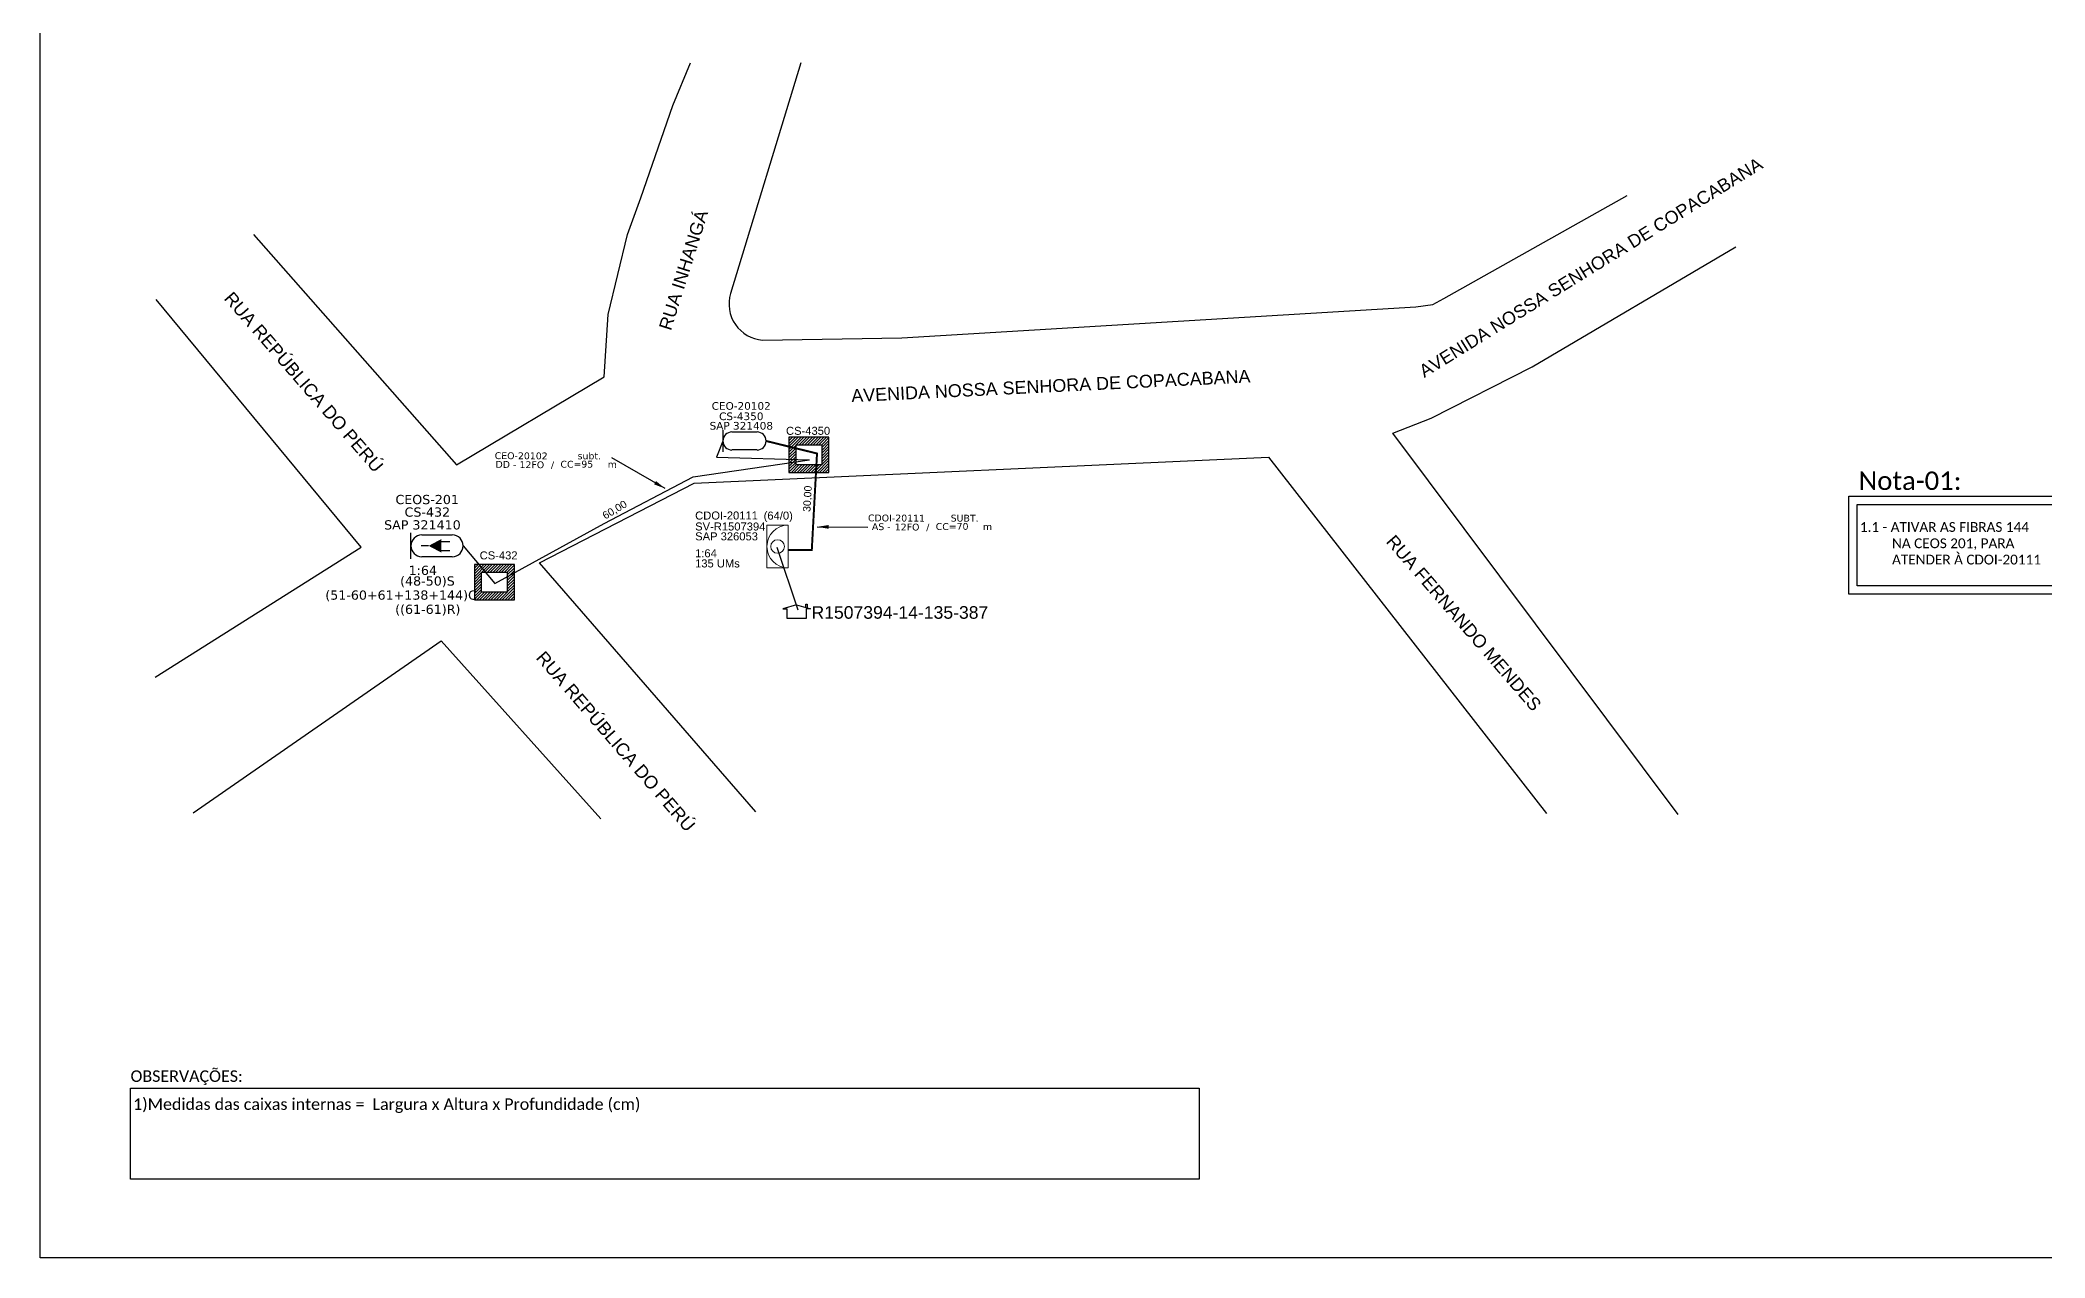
# Model space of a CAD drawing. Header units: inches. Extents: x -276 to 2427, y -126 to 468.
# Drawn here: x -276 to 246, y -126 to 191 of the extents above; entities that cross this region are included whole.
import ezdxf
from ezdxf.enums import TextEntityAlignment as Align

# ---------------------------------------------------------------- set-up
doc = ezdxf.new("R2010")
doc.units = ezdxf.units.IN
doc.header["$MEASUREMENT"] = 0
for name, color, linetype in [('10.0-Cartográfico', 4, 'Continuous'), ('10.1-Caixas Subterrâneas', 5, 'Continuous'), ('20.4-CEOS', 1, 'Continuous'), ('20.5-CEO', 1, 'Continuous'), ('CAP a instalar', 1, 'Continuous'), ('label_cabos', 7, 'Continuous'), ('LOGRADOURO', 5, 'Continuous'), ('METRAGEM', 92, 'Continuous'), ('surveys', 7, 'Continuous'), ('surveys legendas', 7, 'Continuous')]:
    doc.layers.add(name, color=color, linetype=linetype)
doc.layers.add("20.0-LEGENDA DOS CDO'S", color=1, linetype='Continuous', lineweight=0)
doc.layers.add('20.1-CDO_INTERIOR', color=1, linetype='Continuous', lineweight=0)
doc.layers.add('DROP DE CLIENTE', color=140, linetype='Continuous', plot=False)
doc.styles.add('ARIAL', font='arial.ttf')
doc.styles.add('DIGICADE', font='arial.ttf')
doc.styles.add('MtXpl_Calibri', font='calibri.ttf')
doc.styles.add('siredit', font='verdana.ttf')
doc.styles.add('WMF-Calibri0', font='calibri.ttf')
doc.linetypes.add('FENCELINE1', pattern='A,0.25,-0.1,[133,ltypeshp.shx,S=0.1,R=0,X=-0.1,Y=0],-0.1,1', length=1.45)
doc.dimstyles.new('CC', dxfattribs={"dimtxt": 0.8, "dimasz": 2, "dimexe": 0.18, "dimexo": 0.0625, "dimgap": 0.09, "dimtad": 0, "dimdec": 0, "dimrnd": 1, "dimzin": 0, "dimdsep": 46, "dimtxsty": 'siredit', "dimblk": 'NONE', "dimcen": 0, "dimse1": 1, "dimse2": 1, "dimsd1": 1, "dimsd2": 1, "dimclrt": 7, "dimadec": 0, "dimazin": 0, "dimtfac": 1, "dimtdec": 0, "dimtofl": 0, "dimtmove": 0, "dimatfit": 3, "dimfxl": 0, "dimtolj": 1, "dimtzin": 0, "dimarcsym": 0})

# ---------------------------------------------------------------- blocks, each defined once
blk = doc.blocks.new('*X5')
at = {"color": 0, "linetype": 'Continuous'}
for p, q in [((-1.25, 0.34099), (-0.49099, 1.1)), ((-1.25, 0.517767), (-0.667767, 1.1)), ((-1.25, 0.694544), (-0.844544, 1.1)), ((-1.25, 0.87132), (-1.02132, 1.1)), ((-1.25, 1.048097), (-1.198097, 1.1)), ((-1.25, 0.164214), (-0.8035, 0.610714)), ((-1.25, -0.012563), (-0.8035, 0.433937)), ((-1.25, -0.18934), (-0.8035, 0.25716)), ((-1.25, -0.366117), (-0.8035, 0.080383)), ((-0.789214, 0.625), (-0.314214, 1.1)), ((-0.612437, 0.625), (-0.137437, 1.1)), ((-0.43566, 0.625), (0.03934, 1.1)), ((-0.258883, 0.625), (0.216117, 1.1)), ((-0.082107, 0.625), (0.392893, 1.1)), ((0.09467, 0.625), (0.56967, 1.1)), ((0.271447, 0.625), (0.746447, 1.1)), ((0.448223, 0.625), (0.923223, 1.1)), ((0.625, 0.625), (1.1, 1.1)), ((0.801777, 0.625), (1.25, 1.073223)), ((0.8035, 0.449947), (1.25, 0.896447)), ((0.8035, 0.27317), (1.25, 0.71967)), ((0.8035, 0.096393), (1.25, 0.542893)), ((0.8035, -0.080383), (1.25, 0.366117)), ((0.8035, -0.25716), (1.25, 0.18934)), ((0.8035, -0.433937), (1.25, 0.012563)), ((-1.25, -0.542893), (-0.8035, -0.096393)), ((-1.25, -0.71967), (-0.8035, -0.27317)), ((-1.25, -0.896447), (-0.8035, -0.449947)), ((-1.25, -1.073223), (-0.801777, -0.625)), ((-1.1, -1.1), (-0.625, -0.625)), ((-0.923223, -1.1), (-0.448223, -0.625)), ((-0.746447, -1.1), (-0.271447, -0.625)), ((-0.56967, -1.1), (-0.09467, -0.625)), ((-0.392893, -1.1), (0.082107, -0.625)), ((-0.216117, -1.1), (0.258883, -0.625)), ((-0.03934, -1.1), (0.43566, -0.625)), ((0.137437, -1.1), (0.612437, -0.625)), ((0.314214, -1.1), (0.789214, -0.625)), ((0.49099, -1.1), (1.25, -0.34099)), ((0.667767, -1.1), (1.25, -0.517767)), ((0.8035, -0.610714), (1.25, -0.164214)), ((0.844544, -1.1), (1.25, -0.694544)), ((1.02132, -1.1), (1.25, -0.87132)), ((1.198097, -1.1), (1.25, -1.048097))]:
    blk.add_line(p, q, dxfattribs=at)
blk = doc.blocks.new('SURVEY_SURVEY')
for p, q in [((0, 0.0000127), (-0.0000126, 0.000009)), ((-0.0000126, 0.000009), (-0.0000086, 0.000009)), ((-0.0000086, 0), (-0.0000086, 0.000009)), ((0.0000086, 0), (-0.0000086, 0)), ((0, 0.0000127), (0.0000126, 0.000009)), ((0.0000084, 0.0000132), (0.0000098, 0.0000132)), ((0.0000084, 0.0000103), (0.0000084, 0.0000132)), ((0.0000126, 0.000009), (0.0000086, 0.000009)), ((0.0000086, 0.000009), (0.0000086, 0)), ((0.0000098, 0.0000132), (0.0000098, 0.0000099))]:
    blk.add_line(p, q)
blk = doc.blocks.new('_None')
blk = doc.blocks.new('Inst CB DT OCUP CFOA-SM-DD-S-36')
at = {"layer": 'label_cabos', "color": 0, "style": 'siredit'}
for tag, flags, p in [('ID_ATIVIDADE', 3, (1.31, 2.67)), ('FATOR', 1, (11.56, 2.55))]:
    blk.add_attdef(tag, text='', height=1, rotation=359.69, dxfattribs=dict(at, flags=flags)).set_placement(p, align=Align.MIDDLE_CENTER)
for tag, p in [('TIPO_CABO', (1.11, 0)), ('DESTINO_CABO', (3.13, 1.26)), ('CABO', (4.69, -0.05)), ('/', (7.71, -0.05)), ('LANCE', (10.41, 0.02)), ('TIPO_CABO', (13.11, 1.24)), ('UND', (16.46, 0)), ('FID', (13.65, -1.41))]:
    blk.add_attdef(tag, text='', height=1, rotation=359.69, dxfattribs=at).set_placement(p, align=Align.MIDDLE_CENTER)
blk.add_attdef('QTDE', (11.93, -0.45), '', height=1, rotation=359.69, dxfattribs=at)

msp = doc.modelspace()

# ---------------------------------------------------------------- linework, layer by layer
at = {"color": 0, "linetype": 'Continuous'}
for p, q in [((-79.01, 85.69), (-79.01, 85.69)), ((-160.92, 52.55), (-160.92, 52.55))]:
    msp.add_line(p, q, dxfattribs=at)
at = {"color": 7}
msp.add_lwpolyline([(-275.89, 468.03), (565.11, 468.03), (565.11, -125.97), (-275.89, -125.97)], close=True, dxfattribs=at)
at = {"color": 1}
for points in [[(195.1, 72.3), (253.87, 72.3), (253.87, 46.81), (195.1, 46.81)], [(197.28, 70.12), (251.69, 70.12), (251.69, 48.99), (197.28, 48.99)]]:
    msp.add_lwpolyline(points, close=True, dxfattribs=at)
at = {"color": 0}
msp.add_lwpolyline([(-252.32, -81.77), (25.93, -81.77), (25.93, -105.47), (-252.32, -105.47)], close=True, dxfattribs=at)
at = {"layer": '10.0-Cartográfico'}
for points in [[(-220.3, 140.43), (-167.46, 80.45), (-129.03, 103.38), (-127.96, 119.64), (-122.89, 140.43), (-119.42, 150.03), (-111.15, 174.02), (-106.54, 185.11)], [(150.72, -10.5), (76.41, 88.75), (86.34, 92.63), (112.7, 106.01), (165.72, 137.21)], [(-245.92, 25.18), (-192.27, 59.03), (-245.65, 123.54)], [(-89.53, -9.82), (-145.84, 54.96), (-105.54, 75.75), (44.03, 82.44), (116.36, -10.32)], [(-236.05, -10.08), (-171.46, 34.7), (-129.83, -11.68)]]:
    msp.add_lwpolyline(points, dxfattribs=at)
msp.add_lwpolyline([(-77.81, 185.11), (-96.07, 125.05, 0.482355), (-87.75, 112.98), (-51.5, 113.52), (82.41, 121.59), (86.83, 122.26), (89.7, 123.78), (137.36, 150.62)], format="xyb", dxfattribs=at)
at = {"layer": '10.1-Caixas Subterrâneas', "color": 30}
for p, q in [((-80.87, 87.67), (-80.87, 78.51)), ((-70.46, 87.67), (-80.87, 87.67)), ((-80.7, 84.8), (-80.7, 84.8)), ((-79.01, 80.48), (-79.01, 85.69)), ((-79.01, 85.69), (-72.32, 85.69)), ((-72.32, 85.69), (-72.32, 80.48)), ((-70.46, 78.51), (-70.46, 87.67)), ((-80.87, 78.51), (-70.46, 78.51)), ((-72.32, 80.48), (-79.01, 80.48)), ((-162.78, 54.53), (-162.78, 45.37)), ((-152.37, 54.53), (-162.78, 54.53)), ((-160.92, 47.34), (-160.92, 52.55)), ((-160.92, 52.55), (-154.23, 52.55)), ((-154.23, 52.55), (-154.23, 47.34)), ((-152.37, 45.37), (-152.37, 54.53)), ((-154.23, 47.34), (-160.92, 47.34)), ((-162.78, 45.37), (-152.37, 45.37))]:
    msp.add_line(p, q, dxfattribs=at)
at = {"layer": '20.1-CDO_INTERIOR', "color": 5, "lineweight": 18}
msp.add_lwpolyline([(-86.6, 53.69), (-86.61, 64.76), (-81.07, 64.77), (-81.07, 53.69)], close=True, dxfattribs=at)
msp.add_circle((-83.84, 59.23), 1.77, dxfattribs=at)
msp.add_arc((-81.07, 59.23), 5.54, 90.0276, 270.0276, dxfattribs=at)
at = {"layer": '20.4-CEOS', "color": 5}
for p, q in [((-176.49, 62.24), (-168.54, 62.24)), ((-168.54, 56.57), (-176.49, 56.57))]:
    msp.add_line(p, q, dxfattribs=at)
for points in [[(-179.32, 55.99), (-179.32, 62.82)], [(-174.71, 59.4), (-176.62, 59.4)], [(-171.57, 60.53), (-169.16, 60.53)], [(-171.57, 58.17), (-169.16, 58.17)]]:
    msp.add_lwpolyline(points, dxfattribs=at)
msp.add_lwpolyline([(-174.71, 59.4, 0, 3.5, 0), (-171.42, 59.4, 3.5, 3.5, 0)], format="xyseb", dxfattribs=at)
for centre, start, end in [((-176.49, 59.4), 90, 270), ((-168.54, 59.4), 270, 90)]:
    msp.add_arc(centre, 2.83, start, end, dxfattribs=at)
at = {"layer": '20.5-CEO', "color": 5}
for p, q in [((-95.74, 89.04), (-89.16, 89.04)), ((-89.16, 84.35), (-95.74, 84.35))]:
    msp.add_line(p, q, dxfattribs=at)
msp.add_lwpolyline([(-98.09, 89.52), (-98.09, 83.86)], dxfattribs=at)
for centre, start, end in [((-95.74, 86.69), 90, 270), ((-89.16, 86.69), 270, 90)]:
    msp.add_arc(centre, 2.35, start, end, dxfattribs=at)
at = {"layer": 'CAP a instalar', "color": 5, "ltscale": 5}
msp.add_line((-165.7, 59.4), (-157.49, 49.56), dxfattribs=at)
at = {"layer": 'CAP a instalar', "color": 7, "ltscale": 5}
msp.add_line((-157.49, 49.56), (-157.49, 49.56), dxfattribs=at)
at = {"layer": 'CAP a instalar', "color": 5, "ltscale": 5}
for points in [[(-98.09, 86.69), (-99.71, 82.51), (-75.55, 81.82)], [(-157.49, 49.56), (-128.99, 65.25), (-105.83, 77.38), (-75.55, 81.82)]]:
    msp.add_lwpolyline(points, dxfattribs=at)
at = {"layer": 'CAP a instalar', "color": 5, "linetype": 'FENCELINE1', "ltscale": 7, "const_width": 0.513}
msp.add_lwpolyline([(-86.81, 86.69), (-73.57, 83.44), (-74.93, 58.33), (-81.07, 58.33)], dxfattribs=at)
at = {"layer": 'CAP a instalar', "ltscale": 5, "const_width": 0.373}
for points in [[(-72.34, 83.18), (-72.34, 83.18)], [(-154.25, 50.04), (-154.25, 50.04)]]:
    msp.add_lwpolyline(points, dxfattribs=at)
at = {"layer": 'DROP DE CLIENTE'}
msp.add_lwpolyline([(-84.03, 59.02), (-78.58, 42.73)], dxfattribs=at)

# ---------------------------------------------------------------- block references
at = {"color": 0, "lineweight": 0}
ref = msp.add_blockref('Inst CB DT OCUP CFOA-SM-DD-S-36', (-156.16, 80.6), dxfattribs=dict(at, xscale=1.777792237543622, yscale=1.777792237543594, zscale=1.777792237543599))
ref.add_attrib('DESTINO_CABO', 'CEO-20102', dxfattribs={"layer": 'label_cabos', "color": 0, "height": 1.778, "rotation": 359.69, "style": 'siredit'}).set_placement((-150.6, 82.84), align=Align.MIDDLE_CENTER)
ref.add_attrib('TIPO_CABO', 'subt.', dxfattribs={"layer": 'label_cabos', "color": 0, "height": 1.778, "rotation": 359.69, "style": 'siredit'}).set_placement((-132.86, 82.81), align=Align.MIDDLE_CENTER)
ref.add_attrib('/', '/', dxfattribs={"layer": 'label_cabos', "color": 0, "height": 1.78, "rotation": 359.69, "style": 'siredit'}).set_placement((-142.45, 80.51), align=Align.MIDDLE_CENTER)
ref.add_attrib('LANCE', 'CC=', dxfattribs={"layer": 'label_cabos', "color": 0, "height": 1.778, "rotation": 359.69, "style": 'siredit'}).set_placement((-137.66, 80.64), align=Align.MIDDLE_CENTER)
ref.add_attrib('UND', 'm', dxfattribs={"layer": 'label_cabos', "color": 0, "height": 1.78, "rotation": 359.69, "style": 'siredit'}).set_placement((-126.89, 80.6), align=Align.MIDDLE_CENTER)
ref.add_attrib('CABO', '12FO', dxfattribs={"layer": 'label_cabos', "color": 0, "height": 1.778, "rotation": 359.69, "style": 'siredit'}).set_placement((-147.83, 80.51), align=Align.MIDDLE_CENTER)
ref.add_attrib('TIPO_CABO', 'DD - ', dxfattribs={"layer": 'label_cabos', "color": 0, "height": 1.778, "rotation": 359.69, "style": 'siredit'}).set_placement((-154.19, 80.59), align=Align.MIDDLE_CENTER)
ref.add_attrib('QTDE', '95', (-134.96, 79.79), dxfattribs={"layer": 'label_cabos', "color": 0, "height": 1.778, "rotation": 359.69, "style": 'siredit'})
ref = msp.add_blockref('Inst CB DT OCUP CFOA-SM-DD-S-36', (-58.44, 64.38), dxfattribs=dict(at, xscale=1.777792237543622, yscale=1.777792237543594, zscale=1.777792237543599))
ref.add_attrib('DESTINO_CABO', 'CDOI-20111', dxfattribs={"layer": 'label_cabos', "color": 0, "height": 1.778, "rotation": 359.69, "style": 'siredit'}).set_placement((-52.87, 66.63), align=Align.MIDDLE_CENTER)
ref.add_attrib('TIPO_CABO', 'SUBT.', dxfattribs={"layer": 'label_cabos', "color": 0, "height": 1.778, "rotation": 359.69, "style": 'siredit'}).set_placement((-35.13, 66.6), align=Align.MIDDLE_CENTER)
ref.add_attrib('/', '/', dxfattribs={"layer": 'label_cabos', "color": 0, "height": 1.78, "rotation": 359.69, "style": 'siredit'}).set_placement((-44.72, 64.29), align=Align.MIDDLE_CENTER)
ref.add_attrib('LANCE', 'CC=', dxfattribs={"layer": 'label_cabos', "color": 0, "height": 1.778, "rotation": 359.69, "style": 'siredit'}).set_placement((-39.93, 64.42), align=Align.MIDDLE_CENTER)
ref.add_attrib('UND', 'm', dxfattribs={"layer": 'label_cabos', "color": 0, "height": 1.78, "rotation": 359.69, "style": 'siredit'}).set_placement((-29.17, 64.39), align=Align.MIDDLE_CENTER)
ref.add_attrib('CABO', '12FO', dxfattribs={"layer": 'label_cabos', "color": 0, "height": 1.778, "rotation": 359.69, "style": 'siredit'}).set_placement((-50.11, 64.29), align=Align.MIDDLE_CENTER)
ref.add_attrib('TIPO_CABO', 'AS - ', dxfattribs={"layer": 'label_cabos', "color": 0, "height": 1.778, "rotation": 359.69, "style": 'siredit'}).set_placement((-56.46, 64.38), align=Align.MIDDLE_CENTER)
ref.add_attrib('QTDE', '70', (-37.23, 63.58), dxfattribs={"layer": 'label_cabos', "color": 0, "height": 1.778, "rotation": 359.69, "style": 'siredit'})
at = {"layer": '10.1-Caixas Subterrâneas', "color": 30, "xscale": 4.16504725257505, "yscale": 4.165047252575036, "zscale": 8.330094505150072, "rotation": 180.0000000000634}
for p in [(-75.67, 83.09), (-157.58, 49.95)]:
    msp.add_blockref('*X5', p, dxfattribs=at)
at = {"layer": 'surveys', "color": 151, "xscale": 282924.3245790777, "yscale": 282924.3245790777, "zscale": 282924.3245790777}
msp.add_blockref('SURVEY_SURVEY', (-78.87, 40.46), dxfattribs=at)

# ---------------------------------------------------------------- texts
at = {"color": 1, "style": 'WMF-Calibri0'}
msp.add_text('Nota-01:', height=4.806, dxfattribs=at).set_placement((197.68, 73.95))
for s, style, p in [('OBSERVAÇÕES:', 'WMF-Calibri0', (-252.34, -80.15)), ('1)Medidas das caixas internas =  Largura x Altura x Profundidade (cm)', 'MtXpl_Calibri', (-251.66, -87.44))]:
    msp.add_text(s, height=3, dxfattribs=dict(style=style)).set_placement(p)
at = {"color": 1, "insert": (196.2, 65.58), "char_height": 2.5449, "width": 54.3018, "attachment_point": 1, "style": 'WMF-Calibri0'}
msp.add_mtext('  1.1 - ATIVAR AS FIBRAS 144^INA CEOS 201, PARA ^I^IATENDER À CDOI-20111', dxfattribs=at)
at = {"layer": '10.1-Caixas Subterrâneas', "color": 30, "style": 'ARIAL'}
for s, p in [('CS-4350', (-81.64, 88.3)), ('CS-432', (-161.42, 55.87))]:
    msp.add_text(s, height=2.084, dxfattribs=at).set_placement(p)
at = {"layer": "20.0-LEGENDA DOS CDO'S", "color": 5, "style": 'ARIAL'}
for s, height, rotation, p in [('CDOI-20111', 2.084, 0.118, (-105.3, 66.24)), ('SAP 326053', 2.084, 359.9724, (-105.3, 60.83)), ('SV-R1507394', 2.0839, 359.9724, (-105.3, 63.4)), ('1:64', 2.084, 359.9724, (-105.32, 56.42)), ('135 UMs', 2.084, 359.9724, (-105.32, 53.78))]:
    msp.add_text(s, height=height, rotation=rotation, dxfattribs=at).set_placement(p)
msp.add_text('(64/0)', height=2.084, rotation=359.9724, dxfattribs=at).set_placement((-83.66, 66.23), align=Align.CENTER)
at = {"layer": '20.4-CEOS', "color": 5, "style": 'siredit'}
for s, height, p in [('CEO-20102', 1.98, (-93.31, 96.81)), ('CEOS-201', 2.401, (-175.08, 72.66)), ('CS-432', 2.401, (-175.04, 69.39)), ('SAP 321410', 2.401, (-176.33, 66.06)), ('((61-61)R)', 2.401, (-174.93, 44.09))]:
    msp.add_text(s, height=height, dxfattribs=at).set_placement(p, align=Align.TOP_CENTER)
at = {"layer": '20.4-CEOS', "color": 7, "style": 'siredit'}
for s, p in [('1:64', (-176.22, 54.22)), ('(48-50)S', (-175.02, 51.46))]:
    msp.add_text(s, height=2.401, dxfattribs=at).set_placement(p, align=Align.TOP_CENTER)
at = {"layer": '20.4-CEOS', "color": 1, "style": 'siredit'}
msp.add_text('(51-60+61+138+144)C', height=2.4008, dxfattribs=at).set_placement((-181.88, 47.78), align=Align.TOP_CENTER)
at = {"layer": '20.5-CEO', "color": 5, "style": 'siredit'}
for s, p in [('CS-4350', (-93.29, 94.12)), ('SAP 321408', (-93.29, 91.65))]:
    msp.add_text(s, height=1.988, dxfattribs=at).set_placement(p, align=Align.TOP_CENTER)
at = {"layer": 'LOGRADOURO', "style": 'DIGICADE'}
for s, rotation, p in [('AVENIDA NOSSA SENHORA DE COPACABANA', 31.7757, (84.57, 103.08)), ('RUA INHANGÁ', 72.4944, (-111.63, 115.25)), ('RUA REPÚBLICA DO PERÚ', 310.9119, (-228.2, 123.69)), ('AVENIDA NOSSA SENHORA DE COPACABANA', 2.8311, (-64.57, 96.8)), ('RUA FERNANDO MENDES', 310.9119, (74.41, 60.39)), ('RUA REPÚBLICA DO PERÚ', 310.9119, (-146.96, 30.14))]:
    msp.add_text(s, height=3.3431, rotation=rotation, dxfattribs=at).set_placement(p)
at = {"layer": 'METRAGEM', "style": 'ARIAL'}
for tag, rotation, p in [('30,00', 86.8031, (-75.11, 71.6)), ('60,00', 30.7119, (-125.77, 67.96))]:
    msp.add_attdef(tag, text='(XX/YY)', height=1.954, rotation=rotation, dxfattribs=at).set_placement(p, align=Align.CENTER)
at = {"layer": 'surveys legendas', "color": 0, "style": 'ARIAL'}
msp.add_text('R1507394-14-135-387', height=3.2744, dxfattribs=at).set_placement((-75, 40.42))

# ---------------------------------------------------------------- leaders
at = {"layer": 'label_cabos'}
for points, override in [([(-113.13, 74.33), (-126.99, 82.31)], {"dimasz": 3, "dimgap": 0.09, "dimtad": 0}), ([(-73.52, 64.35), (-60.35, 64.24)], {"dimasz": 3})]:
    msp.add_leader(points, dimstyle='CC', override=override, dxfattribs=at)

doc.saveas('drawing.dxf')
